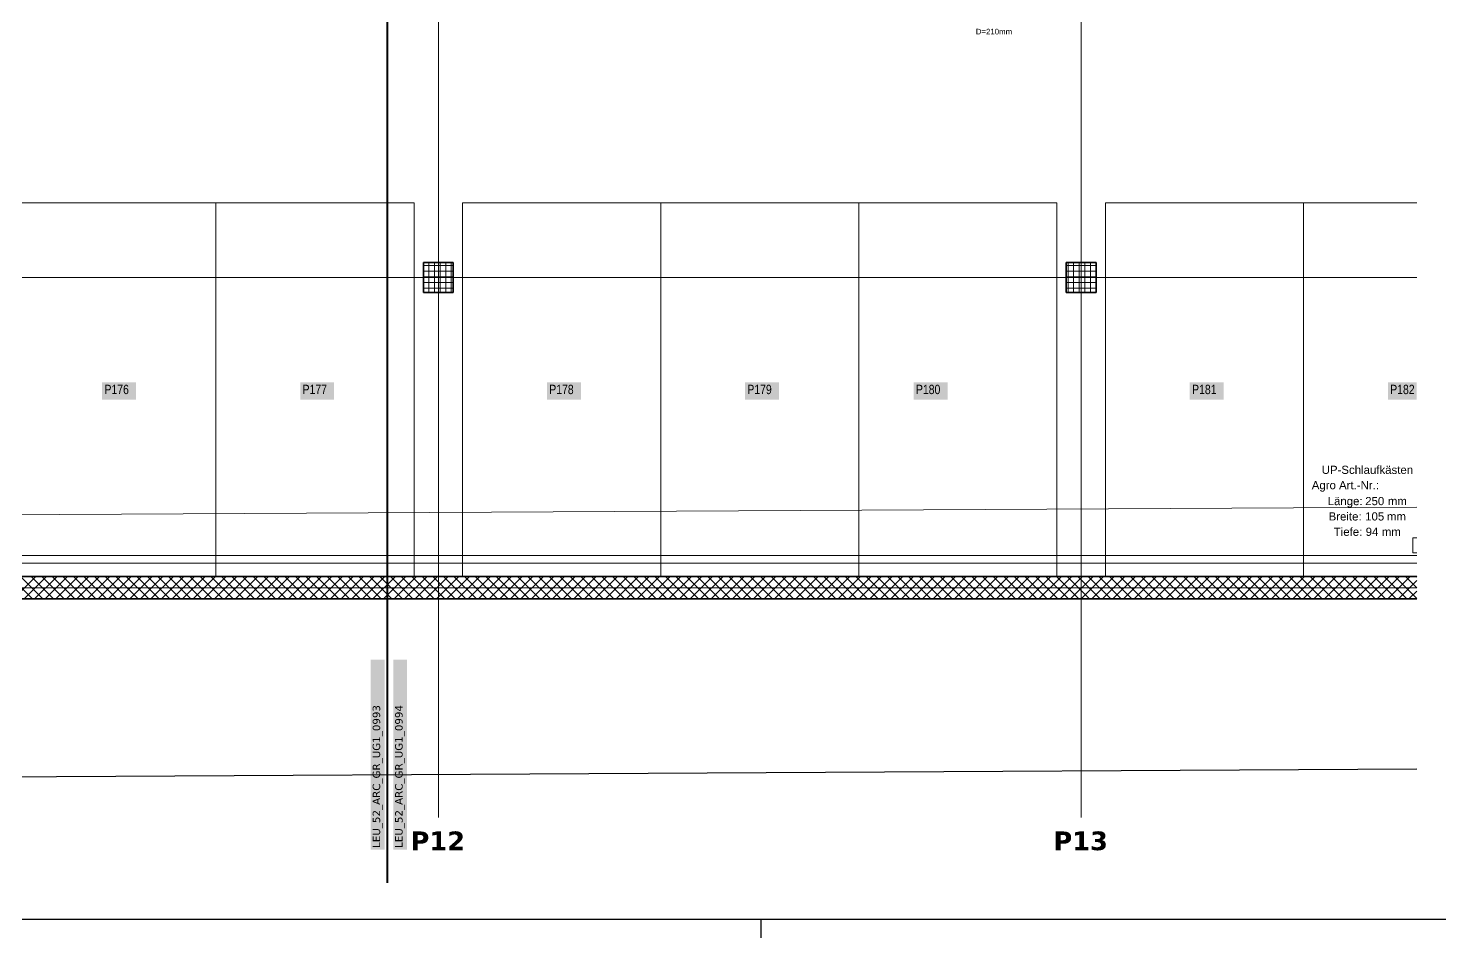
# Model space of a CAD drawing. Extents: x -882 to 613, y -179 to 366.
# Drawn here: x -3.4 to 374.3, y -179.5 to 63.8 of the extents above; entities that cross this region are included whole.
import ezdxf
from ezdxf.lldxf.tags import DXFTag

# ---------------------------------------------------------------- set-up
doc = ezdxf.new("R2010")
doc.units = 0
doc.layers.get('0').update_dxf_attribs({"lineweight": 13})
for name, color, linetype, lineweight, true_color in [('A-____-MATC-OTLN', 7, 'Strichpunkt - Mittel', 40, 0x0080ff), ('A-DETL-____-OTLN', 5, 'Continuous', 9, 0x0000ff), ('C-PROP-LINE-OTLN', 7, '_Grundgrenze_', 25, 0x800000), ('EL01_WAN_Röhre', 7, 'Continuous', 13, 0xff6666), ('EL01_WAN_Röhre Decke Typ', 1, 'Continuous', 13, 0xff0000), ('EL01_WAN_Schlaufkasten', 1, 'Continuous', 13, 0xff0000), ('G-____-____-SYMB', 7, 'Strichpunkt - Weit', 5, 0x008080), ('S-GRID-____-IDEN', 7, 'Continuous', 9, 0x5555aa)]:
    doc.layers.add(name, color=color, linetype=linetype, lineweight=lineweight, true_color=true_color)
for name, color, linetype, lineweight in [('A-FLOR-____-OTLN', 7, 'Continuous', 9), ('A-WALL-____-MCUT', 7, 'Continuous', 35), ('A-WALL-____-PATT', 7, 'Continuous', 35), ('C-PRKG-____-IDEN', 7, 'Continuous', 5), ('C-PRKG-____-OTLN', 7, 'Continuous', 9), ('S-COLS-____-MCUT', 7, 'Continuous', 35), ('S-COLS-____-OTLN', 7, 'Continuous', 9), ('S-GRID-____-OTLN', 7, 'Continuous', 5)]:
    doc.layers.add(name, color=color, linetype=linetype, lineweight=lineweight)
doc.styles.get("Standard").update_dxf_attribs({"font": 'arial.ttf'})
tags = doc.linetypes.add('_Grundgrenze_', pattern=[0.45, 0.2, -0.05, 0.05, -0.05, 0.05, -0.05]).pattern_tags.tags
tags[14:15] = [DXFTag(74, 4), DXFTag(75, 0), DXFTag(340, '0'), DXFTag(46, 1.0), DXFTag(50, 0.0), DXFTag(44, 0.0), DXFTag(45, 0.0)]
tags[12:13] = [DXFTag(74, 4), DXFTag(75, 0), DXFTag(340, '0'), DXFTag(46, 1.0), DXFTag(50, 0.0), DXFTag(44, 0.0), DXFTag(45, 0.0)]
tags[10:11] = [DXFTag(74, 4), DXFTag(75, 0), DXFTag(340, '0'), DXFTag(46, 1.0), DXFTag(50, 0.0), DXFTag(44, 0.0), DXFTag(45, 0.0)]
tags[8:9] = [DXFTag(74, 4), DXFTag(75, 0), DXFTag(340, '0'), DXFTag(46, 1.0), DXFTag(50, 0.0), DXFTag(44, 0.0), DXFTag(45, 0.0)]
tags[6:7] = [DXFTag(74, 4), DXFTag(75, 0), DXFTag(340, '0'), DXFTag(46, 1.0), DXFTag(50, 0.0), DXFTag(44, 0.0), DXFTag(45, 0.0)]
tags[4:5] = [DXFTag(74, 4), DXFTag(75, 0), DXFTag(340, '0'), DXFTag(46, 1.0), DXFTag(50, 0.0), DXFTag(44, 0.0), DXFTag(45, 0.0)]
tags = doc.linetypes.add('_Rasterlinie_', pattern=[0.375, 0.2, -0.05, 0.075, -0.05]).pattern_tags.tags
tags[10:11] = [DXFTag(74, 4), DXFTag(75, 0), DXFTag(340, '0'), DXFTag(46, 1.0), DXFTag(50, 0.0), DXFTag(44, 0.0), DXFTag(45, 0.0)]
tags[8:9] = [DXFTag(74, 4), DXFTag(75, 0), DXFTag(340, '0'), DXFTag(46, 1.0), DXFTag(50, 0.0), DXFTag(44, 0.0), DXFTag(45, 0.0)]
tags[6:7] = [DXFTag(74, 4), DXFTag(75, 0), DXFTag(340, '0'), DXFTag(46, 1.0), DXFTag(50, 0.0), DXFTag(44, 0.0), DXFTag(45, 0.0)]
tags[4:5] = [DXFTag(74, 4), DXFTag(75, 0), DXFTag(340, '0'), DXFTag(46, 1.0), DXFTag(50, 0.0), DXFTag(44, 0.0), DXFTag(45, 0.0)]
tags = doc.linetypes.add('_Strichliert - Fein_', pattern=[0.15, 0.1, -0.05]).pattern_tags.tags
tags[6:7] = [DXFTag(74, 4), DXFTag(75, 0), DXFTag(340, '0'), DXFTag(46, 1.0), DXFTag(50, 0.0), DXFTag(44, 0.0), DXFTag(45, 0.0)]
tags[4:5] = [DXFTag(74, 4), DXFTag(75, 0), DXFTag(340, '0'), DXFTag(46, 1.0), DXFTag(50, 0.0), DXFTag(44, 0.0), DXFTag(45, 0.0)]
tags = doc.linetypes.add('fein_strichliert', pattern=[4, 1, -2, 1]).pattern_tags.tags
tags[8:9] = [DXFTag(74, 4), DXFTag(75, 0), DXFTag(340, '0'), DXFTag(46, 0.0), DXFTag(50, 0.0), DXFTag(44, 0.0), DXFTag(45, 0.0)]
tags[6:7] = [DXFTag(74, 4), DXFTag(75, 0), DXFTag(340, '0'), DXFTag(46, 0.0), DXFTag(50, 0.0), DXFTag(44, 0.0), DXFTag(45, 0.0)]
tags[4:5] = [DXFTag(74, 4), DXFTag(75, 0), DXFTag(340, '0'), DXFTag(46, 0.0), DXFTag(50, 0.0), DXFTag(44, 0.0), DXFTag(45, 0.0)]
tags = doc.linetypes.add('Gestrichelt', pattern=[0.1, 0.05, -0.05]).pattern_tags.tags
tags[6:7] = [DXFTag(74, 4), DXFTag(75, 0), DXFTag(340, '0'), DXFTag(46, 1.0), DXFTag(50, 0.0), DXFTag(44, 0.0), DXFTag(45, 0.0)]
tags[4:5] = [DXFTag(74, 4), DXFTag(75, 0), DXFTag(340, '0'), DXFTag(46, 1.0), DXFTag(50, 0.0), DXFTag(44, 0.0), DXFTag(45, 0.0)]
tags = doc.linetypes.add('Strichpunkt - Mittel', pattern=[0.35, 0.15, -0.1, 0, -0.1]).pattern_tags.tags
tags[10:11] = [DXFTag(74, 4), DXFTag(75, 0), DXFTag(340, '0'), DXFTag(46, 1.0), DXFTag(50, 0.0), DXFTag(44, 0.0), DXFTag(45, 0.0)]
tags[8:9] = [DXFTag(74, 4), DXFTag(75, 0), DXFTag(340, '0'), DXFTag(46, 1.0), DXFTag(50, 0.0), DXFTag(44, 0.0), DXFTag(45, 0.0)]
tags[6:7] = [DXFTag(74, 4), DXFTag(75, 0), DXFTag(340, '0'), DXFTag(46, 1.0), DXFTag(50, 0.0), DXFTag(44, 0.0), DXFTag(45, 0.0)]
tags[4:5] = [DXFTag(74, 4), DXFTag(75, 0), DXFTag(340, '0'), DXFTag(46, 1.0), DXFTag(50, 0.0), DXFTag(44, 0.0), DXFTag(45, 0.0)]
tags = doc.linetypes.add('Strichpunkt - Weit', pattern=[0.5, 0.2, -0.15, 0, -0.15]).pattern_tags.tags
tags[10:11] = [DXFTag(74, 4), DXFTag(75, 0), DXFTag(340, '0'), DXFTag(46, 1.0), DXFTag(50, 0.0), DXFTag(44, 0.0), DXFTag(45, 0.0)]
tags[8:9] = [DXFTag(74, 4), DXFTag(75, 0), DXFTag(340, '0'), DXFTag(46, 1.0), DXFTag(50, 0.0), DXFTag(44, 0.0), DXFTag(45, 0.0)]
tags[6:7] = [DXFTag(74, 4), DXFTag(75, 0), DXFTag(340, '0'), DXFTag(46, 1.0), DXFTag(50, 0.0), DXFTag(44, 0.0), DXFTag(45, 0.0)]
tags[4:5] = [DXFTag(74, 4), DXFTag(75, 0), DXFTag(340, '0'), DXFTag(46, 1.0), DXFTag(50, 0.0), DXFTag(44, 0.0), DXFTag(45, 0.0)]

# ---------------------------------------------------------------- blocks, each defined once
blk = doc.blocks.new('Referenz-A0UJ2JE1XE', base_point=(-855.98, -164.75))
at = {"layer": 'A-____-MATC-OTLN', "color": 0, "linetype": 'Strichpunkt - Mittel', "ltscale": 0.4}
blk.add_line((92.63, 354.65), (92.63, -164.75), dxfattribs=at)
at = {"layer": 'A-DETL-____-OTLN', "color": 0, "linetype": '_Strichliert - Fein_', "ltscale": 0.13}
blk.add_line((-764.79, -70.6), (368.1, -64.24), dxfattribs=at)
at = {"layer": 'A-DETL-____-OTLN', "color": 0, "linetype": 'Gestrichelt', "ltscale": 0.13}
blk.add_line((368.1, -77.24), (-653.37, -77.24), dxfattribs=at)
at = {"layer": 'A-FLOR-____-OTLN', "color": 0, "linetype": 'Continuous', "ltscale": 0.13}
for p, q in [((-653.37, -79.25), (284.83, -79.25)), ((284.83, -79.25), (368.1, -79.25))]:
    blk.add_line(p, q, dxfattribs=at)
at = {"layer": 'A-WALL-____-MCUT', "color": 0, "linetype": 'Continuous', "ltscale": 0.35}
for p, q in [((368.1, -82.84), (-653.37, -82.84)), ((-798.37, -88.84), (368.1, -88.84))]:
    blk.add_line(p, q, dxfattribs=at)
at = {"layer": 'A-WALL-____-PATT', "color": 0, "linetype": 'Continuous', "lineweight": 9, "ltscale": 0.13}
for p, q in [((-2.28, -88.84), (-8.28, -82.84)), ((-7.34, -88.84), (-1.34, -82.84)), ((0.54, -88.84), (-5.46, -82.84)), ((-4.52, -88.84), (1.48, -82.84)), ((3.37, -88.84), (-2.63, -82.84)), ((-1.69, -88.84), (4.31, -82.84)), ((6.2, -88.84), (0.2, -82.84)), ((1.14, -88.84), (7.14, -82.84)), ((9.03, -88.84), (3.03, -82.84)), ((3.97, -88.84), (9.97, -82.84)), ((11.86, -88.84), (5.86, -82.84)), ((6.8, -88.84), (12.8, -82.84)), ((14.69, -88.84), (8.69, -82.84)), ((9.63, -88.84), (15.63, -82.84)), ((17.51, -88.84), (11.51, -82.84)), ((12.45, -88.84), (18.45, -82.84)), ((20.34, -88.84), (14.34, -82.84)), ((15.28, -88.84), (21.28, -82.84)), ((23.17, -88.84), (17.17, -82.84)), ((18.11, -88.84), (24.11, -82.84)), ((26, -88.84), (20, -82.84)), ((20.94, -88.84), (26.94, -82.84)), ((28.83, -88.84), (22.83, -82.84)), ((23.77, -88.84), (29.77, -82.84)), ((31.66, -88.84), (25.66, -82.84)), ((26.6, -88.84), (32.6, -82.84)), ((34.48, -88.84), (28.48, -82.84)), ((29.43, -88.84), (35.43, -82.84)), ((37.31, -88.84), (31.31, -82.84)), ((32.25, -88.84), (38.25, -82.84)), ((40.14, -88.84), (34.14, -82.84)), ((35.08, -88.84), (41.08, -82.84)), ((42.97, -88.84), (36.97, -82.84)), ((37.91, -88.84), (43.91, -82.84)), ((45.8, -88.84), (39.8, -82.84)), ((40.74, -88.84), (46.74, -82.84)), ((48.63, -88.84), (42.63, -82.84)), ((43.57, -88.84), (49.57, -82.84)), ((51.46, -88.84), (45.46, -82.84)), ((46.4, -88.84), (52.4, -82.84)), ((54.28, -88.84), (48.28, -82.84)), ((49.22, -88.84), (55.22, -82.84)), ((57.11, -88.84), (51.11, -82.84)), ((52.05, -88.84), (58.05, -82.84)), ((59.94, -88.84), (53.94, -82.84)), ((54.88, -88.84), (60.88, -82.84)), ((62.77, -88.84), (56.77, -82.84)), ((57.71, -88.84), (63.71, -82.84)), ((65.6, -88.84), (59.6, -82.84)), ((60.54, -88.84), (66.54, -82.84)), ((68.43, -88.84), (62.43, -82.84)), ((63.37, -88.84), (69.37, -82.84)), ((71.25, -88.84), (65.25, -82.84)), ((66.2, -88.84), (72.2, -82.84)), ((74.08, -88.84), (68.08, -82.84)), ((69.02, -88.84), (75.02, -82.84)), ((76.91, -88.84), (70.91, -82.84)), ((71.85, -88.84), (77.85, -82.84)), ((79.74, -88.84), (73.74, -82.84)), ((74.68, -88.84), (80.68, -82.84)), ((82.57, -88.84), (76.57, -82.84)), ((77.51, -88.84), (83.51, -82.84)), ((85.4, -88.84), (79.4, -82.84)), ((80.34, -88.84), (86.34, -82.84)), ((88.22, -88.84), (82.22, -82.84)), ((83.17, -88.84), (89.17, -82.84)), ((91.05, -88.84), (85.05, -82.84)), ((85.99, -88.84), (91.99, -82.84)), ((93.88, -88.84), (87.88, -82.84)), ((88.82, -88.84), (94.82, -82.84)), ((96.71, -88.84), (90.71, -82.84)), ((91.65, -88.84), (97.65, -82.84)), ((99.54, -88.84), (93.54, -82.84)), ((94.48, -88.84), (100.48, -82.84)), ((102.37, -88.84), (96.37, -82.84)), ((97.31, -88.84), (103.31, -82.84)), ((105.2, -88.84), (99.2, -82.84)), ((100.14, -88.84), (106.14, -82.84)), ((108.02, -88.84), (102.02, -82.84)), ((102.96, -88.84), (108.96, -82.84)), ((110.85, -88.84), (104.85, -82.84)), ((105.79, -88.84), (111.79, -82.84)), ((113.68, -88.84), (107.68, -82.84)), ((108.62, -88.84), (114.62, -82.84)), ((116.51, -88.84), (110.51, -82.84)), ((111.45, -88.84), (117.45, -82.84)), ((119.34, -88.84), (113.34, -82.84)), ((114.28, -88.84), (120.28, -82.84)), ((122.17, -88.84), (116.17, -82.84)), ((117.11, -88.84), (123.11, -82.84)), ((124.99, -88.84), (118.99, -82.84)), ((119.94, -88.84), (125.94, -82.84)), ((127.82, -88.84), (121.82, -82.84)), ((122.76, -88.84), (128.76, -82.84)), ((130.65, -88.84), (124.65, -82.84)), ((125.59, -88.84), (131.59, -82.84)), ((133.48, -88.84), (127.48, -82.84)), ((128.42, -88.84), (134.42, -82.84)), ((136.31, -88.84), (130.31, -82.84)), ((131.25, -88.84), (137.25, -82.84)), ((139.14, -88.84), (133.14, -82.84)), ((134.08, -88.84), (140.08, -82.84)), ((141.97, -88.84), (135.97, -82.84)), ((136.91, -88.84), (142.91, -82.84)), ((144.79, -88.84), (138.79, -82.84)), ((139.73, -88.84), (145.73, -82.84)), ((147.62, -88.84), (141.62, -82.84)), ((142.56, -88.84), (148.56, -82.84)), ((150.45, -88.84), (144.45, -82.84)), ((145.39, -88.84), (151.39, -82.84)), ((153.28, -88.84), (147.28, -82.84)), ((148.22, -88.84), (154.22, -82.84)), ((156.11, -88.84), (150.11, -82.84)), ((151.05, -88.84), (157.05, -82.84)), ((158.94, -88.84), (152.94, -82.84)), ((153.88, -88.84), (159.88, -82.84)), ((161.76, -88.84), (155.76, -82.84)), ((156.7, -88.84), (162.7, -82.84)), ((164.59, -88.84), (158.59, -82.84)), ((159.53, -88.84), (165.53, -82.84)), ((167.42, -88.84), (161.42, -82.84)), ((162.36, -88.84), (168.36, -82.84)), ((170.25, -88.84), (164.25, -82.84)), ((165.19, -88.84), (171.19, -82.84)), ((173.08, -88.84), (167.08, -82.84)), ((168.02, -88.84), (174.02, -82.84)), ((175.91, -88.84), (169.91, -82.84)), ((170.85, -88.84), (176.85, -82.84)), ((178.73, -88.84), (172.73, -82.84)), ((173.68, -88.84), (179.68, -82.84)), ((181.56, -88.84), (175.56, -82.84)), ((176.5, -88.84), (182.5, -82.84)), ((184.39, -88.84), (178.39, -82.84)), ((179.33, -88.84), (185.33, -82.84)), ((187.22, -88.84), (181.22, -82.84)), ((182.16, -88.84), (188.16, -82.84)), ((190.05, -88.84), (184.05, -82.84)), ((184.99, -88.84), (190.99, -82.84)), ((192.88, -88.84), (186.88, -82.84)), ((187.82, -88.84), (193.82, -82.84)), ((195.71, -88.84), (189.71, -82.84)), ((190.65, -88.84), (196.65, -82.84)), ((198.53, -88.84), (192.53, -82.84)), ((193.47, -88.84), (199.47, -82.84)), ((201.36, -88.84), (195.36, -82.84)), ((196.3, -88.84), (202.3, -82.84)), ((204.19, -88.84), (198.19, -82.84)), ((199.13, -88.84), (205.13, -82.84)), ((207.02, -88.84), (201.02, -82.84)), ((201.96, -88.84), (207.96, -82.84)), ((209.85, -88.84), (203.85, -82.84)), ((204.79, -88.84), (210.79, -82.84)), ((212.68, -88.84), (206.68, -82.84)), ((207.62, -88.84), (213.62, -82.84)), ((215.5, -88.84), (209.5, -82.84)), ((210.44, -88.84), (216.44, -82.84)), ((218.33, -88.84), (212.33, -82.84)), ((213.27, -88.84), (219.27, -82.84)), ((221.16, -88.84), (215.16, -82.84)), ((216.1, -88.84), (222.1, -82.84)), ((223.99, -88.84), (217.99, -82.84)), ((218.93, -88.84), (224.93, -82.84)), ((226.82, -88.84), (220.82, -82.84)), ((221.76, -88.84), (227.76, -82.84)), ((229.65, -88.84), (223.65, -82.84)), ((224.59, -88.84), (230.59, -82.84)), ((232.47, -88.84), (226.47, -82.84)), ((227.42, -88.84), (233.42, -82.84)), ((235.3, -88.84), (229.3, -82.84)), ((230.24, -88.84), (236.24, -82.84)), ((238.13, -88.84), (232.13, -82.84)), ((233.07, -88.84), (239.07, -82.84)), ((240.96, -88.84), (234.96, -82.84)), ((235.9, -88.84), (241.9, -82.84)), ((243.79, -88.84), (237.79, -82.84)), ((238.73, -88.84), (244.73, -82.84)), ((246.62, -88.84), (240.62, -82.84)), ((241.56, -88.84), (247.56, -82.84)), ((249.45, -88.84), (243.45, -82.84)), ((244.39, -88.84), (250.39, -82.84)), ((252.27, -88.84), (246.27, -82.84)), ((247.21, -88.84), (253.21, -82.84)), ((255.1, -88.84), (249.1, -82.84)), ((250.04, -88.84), (256.04, -82.84)), ((257.93, -88.84), (251.93, -82.84)), ((252.87, -88.84), (258.87, -82.84)), ((260.76, -88.84), (254.76, -82.84)), ((255.7, -88.84), (261.7, -82.84)), ((263.59, -88.84), (257.59, -82.84)), ((258.53, -88.84), (264.53, -82.84)), ((266.42, -88.84), (260.42, -82.84)), ((261.36, -88.84), (267.36, -82.84)), ((269.24, -88.84), (263.24, -82.84)), ((264.18, -88.84), (270.18, -82.84)), ((272.07, -88.84), (266.07, -82.84)), ((267.01, -88.84), (273.01, -82.84)), ((274.9, -88.84), (268.9, -82.84)), ((269.84, -88.84), (275.84, -82.84)), ((277.73, -88.84), (271.73, -82.84)), ((272.67, -88.84), (278.67, -82.84)), ((280.56, -88.84), (274.56, -82.84)), ((275.5, -88.84), (281.5, -82.84)), ((283.39, -88.84), (277.39, -82.84)), ((278.33, -88.84), (284.33, -82.84)), ((286.21, -88.84), (280.21, -82.84)), ((281.16, -88.84), (287.16, -82.84)), ((289.04, -88.84), (283.04, -82.84)), ((283.98, -88.84), (289.98, -82.84)), ((291.87, -88.84), (285.87, -82.84)), ((286.81, -88.84), (292.81, -82.84)), ((294.7, -88.84), (288.7, -82.84)), ((289.64, -88.84), (295.64, -82.84)), ((297.53, -88.84), (291.53, -82.84)), ((292.47, -88.84), (298.47, -82.84)), ((300.36, -88.84), (294.36, -82.84)), ((295.3, -88.84), (301.3, -82.84)), ((303.19, -88.84), (297.19, -82.84)), ((298.13, -88.84), (304.13, -82.84)), ((306.01, -88.84), (300.01, -82.84)), ((300.95, -88.84), (306.95, -82.84)), ((308.84, -88.84), (302.84, -82.84)), ((303.78, -88.84), (309.78, -82.84)), ((311.67, -88.84), (305.67, -82.84)), ((306.61, -88.84), (312.61, -82.84)), ((314.5, -88.84), (308.5, -82.84)), ((309.44, -88.84), (315.44, -82.84)), ((317.33, -88.84), (311.33, -82.84)), ((312.27, -88.84), (318.27, -82.84)), ((320.16, -88.84), (314.16, -82.84)), ((315.1, -88.84), (321.1, -82.84)), ((322.98, -88.84), (316.98, -82.84)), ((317.93, -88.84), (323.93, -82.84)), ((325.81, -88.84), (319.81, -82.84)), ((320.75, -88.84), (326.75, -82.84)), ((328.64, -88.84), (322.64, -82.84)), ((323.58, -88.84), (329.58, -82.84)), ((331.47, -88.84), (325.47, -82.84)), ((326.41, -88.84), (332.41, -82.84)), ((334.3, -88.84), (328.3, -82.84)), ((329.24, -88.84), (335.24, -82.84)), ((337.13, -88.84), (331.13, -82.84)), ((332.07, -88.84), (338.07, -82.84)), ((339.95, -88.84), (333.95, -82.84)), ((334.9, -88.84), (340.9, -82.84)), ((342.78, -88.84), (336.78, -82.84)), ((337.72, -88.84), (343.72, -82.84)), ((345.61, -88.84), (339.61, -82.84)), ((340.55, -88.84), (346.55, -82.84)), ((348.44, -88.84), (342.44, -82.84)), ((343.38, -88.84), (349.38, -82.84)), ((351.27, -88.84), (345.27, -82.84)), ((346.21, -88.84), (352.21, -82.84)), ((354.1, -88.84), (348.1, -82.84)), ((349.04, -88.84), (355.04, -82.84)), ((356.93, -88.84), (350.93, -82.84)), ((351.87, -88.84), (357.87, -82.84)), ((359.75, -88.84), (353.75, -82.84)), ((354.69, -88.84), (360.69, -82.84)), ((362.58, -88.84), (356.58, -82.84)), ((357.52, -88.84), (363.52, -82.84)), ((365.41, -88.84), (359.41, -82.84)), ((360.35, -88.84), (366.35, -82.84)), ((368.1, -88.69), (362.24, -82.84)), ((368.1, -85.86), (365.07, -82.84)), ((368.1, -83.04), (367.9, -82.84)), ((363.18, -88.84), (368.1, -83.92)), ((366.01, -88.84), (368.1, -86.75))]:
    blk.add_line(p, q, dxfattribs=at)
at = {"layer": 'C-PRKG-____-IDEN', "color": 7, "linetype": 'Continuous', "ltscale": 0.13, "true_color": 0xffffff}
for points in [[(16.37, -35.51), (25.45, -35.51), (16.37, -30.91)], [(25.45, -35.51), (16.37, -30.91), (25.45, -30.91)], [(69.37, -35.51), (78.45, -35.51), (69.37, -30.91)], [(78.45, -35.51), (69.37, -30.91), (78.45, -30.91)], [(135.37, -35.51), (144.45, -35.51), (135.37, -30.91)], [(144.45, -35.51), (135.37, -30.91), (144.45, -30.91)], [(188.37, -35.51), (197.45, -35.51), (188.37, -30.91)], [(197.45, -35.51), (188.37, -30.91), (197.45, -30.91)], [(233.48, -35.51), (242.56, -35.51), (233.48, -30.91)], [(242.56, -35.51), (233.48, -30.91), (242.56, -30.91)], [(307.37, -35.51), (316.45, -35.51), (307.37, -30.91)], [(316.45, -35.51), (307.37, -30.91), (316.45, -30.91)], [(360.37, -35.51), (368.1, -35.51), (360.37, -30.91)], [(368.1, -35.51), (360.37, -30.91), (368.1, -30.91)]]:
    blk.add_solid(points, dxfattribs=at)
at = {"layer": 'C-PRKG-____-OTLN', "color": 0, "linetype": 'Continuous', "ltscale": 0.13}
for p, q in [((46.83, 17.14), (-6.17, 17.14)), ((46.83, 17.14), (-6.17, 17.14)), ((-6.17, 17.14), (46.83, 17.14)), ((99.83, 17.14), (46.83, 17.14)), ((46.83, -82.83), (46.83, 17.14)), ((99.83, 17.14), (46.83, 17.14)), ((46.83, 17.14), (46.83, -82.83)), ((46.83, -82.83), (46.83, 17.14)), ((46.83, 17.14), (99.83, 17.14)), ((46.83, 17.14), (46.83, 17.14)), ((46.83, -82.83), (46.83, 17.14)), ((46.83, -82.83), (46.83, 17.14)), ((46.83, 17.14), (46.83, -82.83)), ((46.83, 17.14), (46.83, 17.14)), ((99.83, -82.83), (99.83, 17.14)), ((99.83, -82.83), (99.83, 17.14)), ((99.83, 17.14), (99.83, -82.83)), ((99.83, 17.14), (99.83, 17.14)), ((165.83, 17.14), (112.83, 17.14)), ((112.83, -82.83), (112.83, 17.14)), ((165.83, 17.14), (112.83, 17.14)), ((112.83, 17.14), (112.83, -82.83)), ((112.83, -82.83), (112.83, 17.14)), ((112.83, 17.14), (165.83, 17.14)), ((112.83, 17.14), (112.83, 17.14)), ((218.83, 17.14), (165.83, 17.14)), ((165.83, -82.83), (165.83, 17.14)), ((218.83, 17.14), (165.83, 17.14)), ((165.83, 17.14), (165.83, -82.83)), ((165.83, -82.83), (165.83, 17.14)), ((165.83, 17.14), (218.83, 17.14)), ((165.83, 17.14), (165.83, 17.14)), ((165.83, -82.83), (165.83, 17.14)), ((165.83, -82.83), (165.83, 17.14)), ((165.83, 17.14), (165.83, -82.83)), ((165.83, 17.14), (165.83, 17.14)), ((271.83, 17.14), (218.83, 17.14)), ((218.83, -82.83), (218.83, 17.14)), ((271.83, 17.14), (218.83, 17.14)), ((218.83, 17.14), (218.83, -82.83)), ((218.83, -82.83), (218.83, 17.14)), ((218.83, 17.14), (271.83, 17.14)), ((218.83, 17.14), (218.83, 17.14)), ((218.83, -82.83), (218.83, 17.14)), ((218.83, -82.83), (218.83, 17.14)), ((218.83, 17.14), (218.83, -82.83)), ((218.83, 17.14), (218.83, 17.14)), ((271.83, -82.83), (271.83, 17.14)), ((271.83, -82.83), (271.83, 17.14)), ((271.83, 17.14), (271.83, -82.83)), ((271.83, 17.14), (271.83, 17.14)), ((337.83, 17.14), (284.83, 17.14)), ((284.83, -82.83), (284.83, 17.14)), ((337.83, 17.14), (284.83, 17.14)), ((284.83, 17.14), (284.83, -82.83)), ((284.83, -82.83), (284.83, 17.14)), ((284.83, 17.14), (337.83, 17.14)), ((284.83, 17.14), (284.83, 17.14)), ((368.1, 17.14), (337.83, 17.14)), ((337.83, -82.83), (337.83, 17.14)), ((368.1, 17.14), (337.83, 17.14)), ((337.83, 17.14), (337.83, -82.83)), ((337.83, -82.83), (337.83, 17.14)), ((337.83, 17.14), (368.1, 17.14)), ((337.83, 17.14), (337.83, 17.14)), ((337.83, -82.83), (337.83, 17.14)), ((337.83, -82.83), (337.83, 17.14)), ((337.83, 17.14), (337.83, -82.83)), ((337.83, 17.14), (337.83, 17.14)), ((46.83, -82.83), (46.83, -82.83)), ((46.83, -82.83), (46.83, -82.83)), ((99.83, -82.83), (99.83, -82.83)), ((112.83, -82.83), (112.83, -82.83)), ((165.83, -82.83), (165.83, -82.83)), ((165.83, -82.83), (165.83, -82.83)), ((218.83, -82.83), (218.83, -82.83)), ((218.83, -82.83), (218.83, -82.83)), ((271.83, -82.83), (271.83, -82.83)), ((284.83, -82.83), (284.83, -82.83)), ((337.83, -82.83), (337.83, -82.83)), ((337.83, -82.83), (337.83, -82.83))]:
    blk.add_line(p, q, dxfattribs=at)
at = {"layer": 'C-PROP-LINE-OTLN', "color": 0, "linetype": '_Grundgrenze_', "lineweight": -2, "ltscale": 0.25}
blk.add_line((-828.13, -140.96), (368.1, -134.25), dxfattribs=at)
at = {"layer": 'G-____-____-SYMB', "color": 7, "linetype": 'Continuous', "ltscale": 0.13, "true_color": 0xffffff}
for points in [[(88.26, -155.93), (91.97, -155.93), (88.26, -105.06)], [(91.97, -155.93), (88.26, -105.06), (91.97, -105.06)], [(94.26, -155.93), (97.97, -155.93), (94.26, -105.06)], [(97.97, -155.93), (94.26, -105.06), (97.97, -105.06)]]:
    blk.add_solid(points, dxfattribs=at)
at = {"layer": 'S-COLS-____-MCUT', "color": 0, "linetype": 'Continuous', "ltscale": 0.35}
for p, q in [((110.33, 1.16), (102.33, 1.16)), ((102.33, 1.16), (102.33, -6.84)), ((110.33, -6.84), (110.33, 1.16)), ((282.33, 1.16), (274.33, 1.16)), ((274.33, 1.16), (274.33, -6.84)), ((282.33, -6.84), (282.33, 1.16)), ((102.33, -6.84), (110.33, -6.84)), ((274.33, -6.84), (282.33, -6.84))]:
    blk.add_line(p, q, dxfattribs=at)
at = {"layer": 'S-COLS-____-OTLN', "color": 0, "linetype": 'Continuous', "ltscale": 0.13}
for p, q in [((102.33, 0.33), (110.33, 0.33)), ((103.79, -6.84), (103.79, 1.16)), ((105.29, -6.84), (105.29, 1.16)), ((106.79, -6.84), (106.79, 1.16)), ((108.29, -6.84), (108.29, 1.16)), ((109.79, -6.84), (109.79, 1.16)), ((274.33, 0.33), (282.33, 0.33)), ((274.79, -6.84), (274.79, 1.16)), ((276.29, -6.84), (276.29, 1.16)), ((277.79, -6.84), (277.79, 1.16)), ((279.29, -6.84), (279.29, 1.16)), ((280.79, -6.84), (280.79, 1.16)), ((282.29, -6.84), (282.29, 1.16)), ((102.33, -1.17), (110.33, -1.17)), ((102.33, -2.67), (110.33, -2.67)), ((274.33, -1.17), (282.33, -1.17)), ((274.33, -2.67), (282.33, -2.67)), ((102.33, -4.17), (110.33, -4.17)), ((102.33, -5.67), (110.33, -5.67)), ((274.33, -4.17), (282.33, -4.17)), ((274.33, -5.67), (282.33, -5.67))]:
    blk.add_line(p, q, dxfattribs=at)
at = {"layer": 'S-GRID-____-OTLN', "color": 0, "linetype": '_Rasterlinie_', "ltscale": 0.13}
for p, q in [((106.33, -147.33), (106.33, 158.76)), ((278.33, -147.33), (278.33, 158.76)), ((-855.98, -2.84), (368.1, -2.84)), ((-855.98, -85.84), (368.1, -85.84))]:
    blk.add_line(p, q, dxfattribs=at)
at = {"layer": 'C-PRKG-____-IDEN', "color": 0, "linetype": 'Continuous', "ltscale": 0.13, "char_height": 2.5, "attachment_point": 1}
for s, insert in [('{\\W0.8;\\fArial;P176}', (17, -31.54)), ('{\\W0.8;\\fArial;P177}', (70, -31.54)), ('{\\W0.8;\\fArial;P178}', (136, -31.54)), ('{\\W0.8;\\fArial;P179}', (189, -31.54)), ('{\\W0.8;\\fArial;P180}', (234.11, -31.54)), ('{\\W0.8;\\fArial;P181}', (308, -31.54)), ('{\\W0.8;\\fArial;P182}', (361, -31.54))]:
    blk.add_mtext(s, dxfattribs=dict(at, insert=insert))
at = {"layer": 'G-____-____-SYMB', "color": 0, "linetype": 'Continuous', "ltscale": 0.13, "char_height": 2, "attachment_point": 1, "rotation": 90}
for s, insert in [('{\\fVerdana;LEU_52_ARC_GR_UG1_0993}', (88.76, -155.43)), ('{\\fVerdana;LEU_52_ARC_GR_UG1_0994}', (94.76, -155.43))]:
    blk.add_mtext(s, dxfattribs=dict(at, insert=insert))
at = {"layer": 'S-GRID-____-IDEN', "color": 0, "linetype": 'Continuous', "lineweight": 5, "ltscale": 0.13, "char_height": 5, "attachment_point": 1}
for s, insert in [('{\\fVerdana|b1|i0;P12}', (98.89, -151.04)), ('{\\fVerdana|b1|i0;P13}', (270.89, -151.04))]:
    blk.add_mtext(s, dxfattribs=dict(at, insert=insert))
blk = doc.blocks.new('Bemerkung-A0UJ2JFJXE', base_point=(250.12, 62.18))
at = {"color": 0, "lineweight": -2, "insert": (250.12, 63.68), "char_height": 1.5, "attachment_point": 1}
blk.add_mtext('{\\fArial;D=210mm}', dxfattribs=at)
blk = doc.blocks.new('Schlaufkasten Decke (multi)-A0UJ2JGTXE', base_point=(367.09, -76.47))
at = {"color": 0, "linetype": 'ByBlock', "lineweight": -2, "ltscale": 0.13}
for p, q in [((367.09, -76.47), (367.09, -72.47)), ((367.09, -72.47), (368.1, -72.47)), ((368.1, -76.47), (367.09, -76.47))]:
    blk.add_line(p, q, dxfattribs=at)
blk = doc.blocks.new('MText-A0UJ2JI1XE', base_point=(340.01, -71.96))
at = {"color": 0, "linetype": 'ByBlock', "lineweight": -2, "ltscale": 0.13, "char_height": 2.1875, "attachment_point": 1}
for s, insert in [('{\\fArial;UP-Schlaufkästen}', (342.67, -53.2)), ('{\\fArial;Agro}', (340.01, -57.3)), ('{\\fArial;Art.-Nr.:}', (347.3, -57.3)), ('{\\fArial;Länge:}', (344.26, -61.56)), ('{\\fArial;250}', (354.31, -61.56)), ('{\\fArial;mm}', (360.37, -61.56)), ('{\\fArial;Breite:}', (344.52, -65.66)), ('{\\fArial;105}', (354.3, -65.66)), ('{\\fArial;mm}', (360.12, -65.66)), ('{\\fArial;Tiefe:}', (345.89, -69.77)), ('{\\fArial;94}', (354.43, -69.77)), ('{\\fArial;mm}', (358.75, -69.77))]:
    blk.add_mtext(s, dxfattribs=dict(at, insert=insert))

msp = doc.modelspace()

# ---------------------------------------------------------------- linework, layer by layer
at = {"color": 0, "linetype": 'ByBlock', "lineweight": -2, "ltscale": 0.13}
for p, q in [((-882.42, -174.47), (607.58, -174.47)), ((192.58, -174.47), (192.58, -179.47))]:
    msp.add_line(p, q, dxfattribs=at)

# ---------------------------------------------------------------- block references
at = {"color": 9, "lineweight": 25, "ltscale": 0.25, "true_color": 0xc0c0c0}
msp.add_blockref('Referenz-A0UJ2JE1XE', (-855.98, -164.75), dxfattribs=at)
at = {"layer": 'EL01_WAN_Röhre', "color": 24, "linetype": 'fein_strichliert', "ltscale": 0.13, "true_color": 0x993300}
msp.add_blockref('Bemerkung-A0UJ2JFJXE', (250.12, 62.18), dxfattribs=at)
at = {"layer": 'EL01_WAN_Röhre Decke Typ', "color": 1, "ltscale": 0.13, "true_color": 0xff0000}
msp.add_blockref('MText-A0UJ2JI1XE', (340.01, -71.96), dxfattribs=at)
at = {"layer": 'EL01_WAN_Schlaufkasten', "ltscale": 0.13}
msp.add_blockref('Schlaufkasten Decke (multi)-A0UJ2JGTXE', (367.09, -76.47), dxfattribs=at)

doc.saveas('drawing.dxf')
